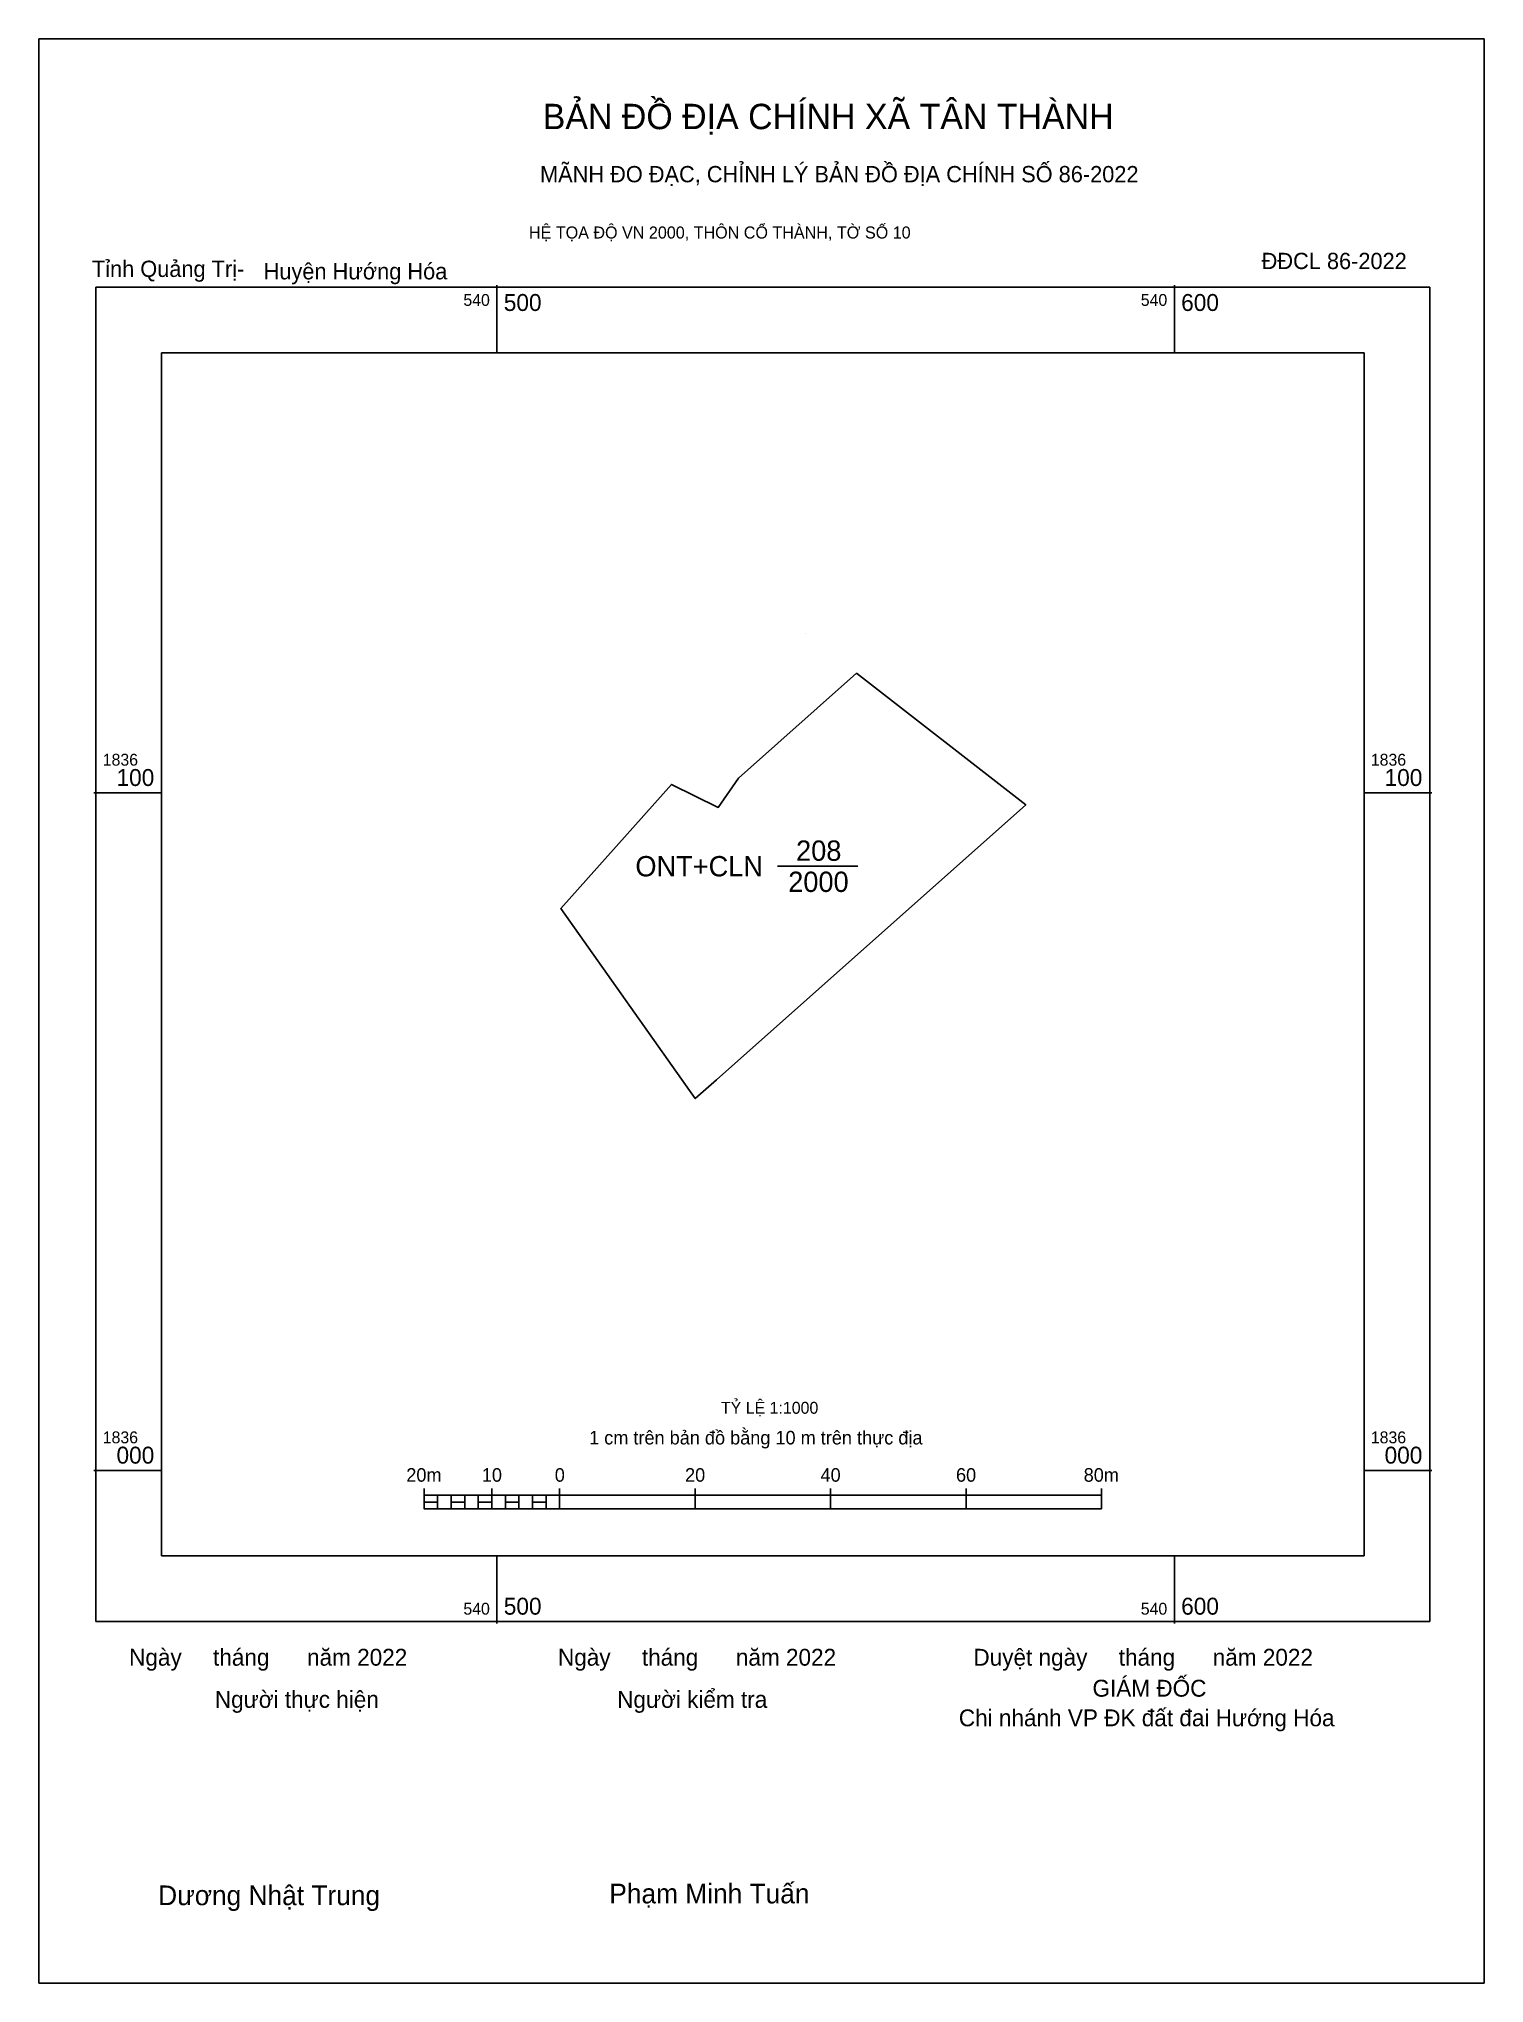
# Model space of a CAD drawing. Extents: x 540432 to 540646, y 1835924 to 1836211.
import ezdxf

# ---------------------------------------------------------------- set-up
doc = ezdxf.new("R2010")
doc.units = 0
for name, color, linetype in [('Level 10', 7, 'Continuous'), ('Level 13', 7, 'Continuous'), ('Level 15', 7, 'Continuous'), ('Level 27', 7, 'Continuous'), ('Level 29', 7, 'Continuous'), ('Level 6', 7, 'Continuous'), ('Level 62', 7, 'Continuous'), ('Level 63', 7, 'Continuous'), ('Level 9', 7, 'Continuous')]:
    doc.layers.add(name, color=color, linetype=linetype)

msp = doc.modelspace()

# ---------------------------------------------------------------- linework, layer by layer
at = {"layer": 'Level 10'}
msp.add_lwpolyline([(540553.05, 1836117.67), (540578.05, 1836098.23), (540532.38, 1836057.64), (540529.26, 1836054.87), (540509.43, 1836082.92), (540525.77, 1836101.23), (540532.67, 1836097.85), (540535.64, 1836102.14)], close=True, dxfattribs=at)
at = {"layer": 'Level 15'}
msp.add_lwpolyline([(540432.37, 1836211.25), (540645.73, 1836211.25), (540645.73, 1835924.34), (540432.37, 1835924.34)], close=True, dxfattribs=at)
at = {"layer": 'Level 27'}
for p, q in [((540545.61, 1836123.46), (540545.6, 1836123.47)), ((540578.05, 1836098.23), (540578.06, 1836098.22)), ((540532.38, 1836057.64), (540532.38, 1836057.63))]:
    msp.add_line(p, q, dxfattribs=at)
at = {"layer": 'Level 29'}
msp.add_line((540541.43, 1836089.16), (540553.26, 1836089.16), dxfattribs=at)
at = {"layer": 'Level 62'}
msp.add_lwpolyline([(540450.49, 1836164.91), (540628, 1836164.91), (540628, 1835987.4), (540450.49, 1835987.4)], close=True, dxfattribs=at)
at = {"layer": 'Level 63'}
for p, q in [((540500, 1836174.91), (540500, 1836164.91)), ((540600, 1836174.91), (540600, 1836164.91)), ((540440.49, 1836100), (540450.49, 1836100)), ((540628, 1836100), (540638, 1836100)), ((540440.49, 1836000), (540450.49, 1836000)), ((540628, 1836000), (540638, 1836000)), ((540489.24, 1835997.33), (540489.24, 1835994.33)), ((540489.24, 1835996.33), (540589.24, 1835996.33)), ((540491.24, 1835996.33), (540491.24, 1835994.33)), ((540493.24, 1835996.33), (540493.24, 1835994.33)), ((540495.24, 1835996.33), (540495.24, 1835994.33)), ((540497.24, 1835996.33), (540497.24, 1835994.33)), ((540499.24, 1835997.33), (540499.24, 1835994.33)), ((540499.24, 1835996.33), (540499.24, 1835994.33)), ((540501.24, 1835996.33), (540501.24, 1835994.33)), ((540503.24, 1835996.33), (540503.24, 1835994.33)), ((540505.24, 1835996.33), (540505.24, 1835994.33)), ((540507.24, 1835996.33), (540507.24, 1835994.33)), ((540509.24, 1835997.33), (540509.24, 1835994.33)), ((540509.24, 1835996.33), (540509.24, 1835994.33)), ((540529.24, 1835997.33), (540529.24, 1835994.33)), ((540549.24, 1835997.33), (540549.24, 1835994.33)), ((540569.24, 1835997.33), (540569.24, 1835994.33)), ((540589.24, 1835997.33), (540589.24, 1835994.33)), ((540489.24, 1835994.33), (540589.24, 1835994.33)), ((540500, 1835987.4), (540500, 1835977.4)), ((540600, 1835987.4), (540600, 1835977.4))]:
    msp.add_line(p, q, dxfattribs=at)
for points in [[(540440.8, 1836174.6), (540637.69, 1836174.6), (540637.69, 1835977.71), (540440.8, 1835977.71)], [(540489.24, 1835995.33), (540491.24, 1835995.33), (540491.24, 1835994.33), (540489.24, 1835994.33)], [(540489.24, 1835995.33), (540491.24, 1835995.33), (540491.24, 1835994.33), (540489.24, 1835994.33)], [(540493.24, 1835995.33), (540495.24, 1835995.33), (540495.24, 1835994.33), (540493.24, 1835994.33)], [(540497.24, 1835995.33), (540499.24, 1835995.33), (540499.24, 1835994.33), (540497.24, 1835994.33)], [(540501.24, 1835995.33), (540503.24, 1835995.33), (540503.24, 1835994.33), (540501.24, 1835994.33)], [(540505.24, 1835995.33), (540507.24, 1835995.33), (540507.24, 1835994.33), (540505.24, 1835994.33)]]:
    msp.add_lwpolyline(points, close=True, dxfattribs=at)

# ---------------------------------------------------------------- texts
at = {"layer": 'Level 13'}
for s, p in [('208', (540544.15, 1836089.96)), ('ONT+CLN', (540520.43, 1836087.66)), ('2000', (540542.99, 1836085.36))]:
    msp.add_text(s, height=3, dxfattribs=at).set_placement(p)
at = {"layer": 'Level 6'}
msp.add_text('TỶ LỆ 1:1000', height=1.7579, dxfattribs=at).set_placement((540533.06, 1836008.36))
at = {"layer": 'Level 63'}
for s, height, p in [('BẢN ĐỒ ĐỊA CHÍNH XÃ TÂN THÀNH', 3.7437, (540506.75, 1836197.93)), ('MÃNH ĐO ĐẠC, CHỈNH LÝ BẢN ĐỒ ĐỊA CHÍNH SỐ 86-2022', 2.4022, (540506.35, 1836190.09)), ('HỆ TỌA ĐỘ VN 2000, THÔN CỔ THÀNH, TỜ SỐ 10', 1.7782, (540504.72, 1836181.79)), ('540', 1.75, (540495.04, 1836171.85)), ('500', 2.5, (540501, 1836171.1)), ('540', 1.75, (540595.04, 1836171.85)), ('600', 2.5, (540601, 1836171.1)), ('1836', 1.75, (540441.8, 1836104)), ('1836', 1.75, (540629, 1836104)), ('100', 2.5, (540443.83, 1836101)), ('100', 2.5, (540631.03, 1836101)), ('1 cm trên bản đồ bằng 10 m trên thực địa', 2, (540513.6, 1836003.83)), ('1836', 1.75, (540441.8, 1836004)), ('000', 2.5, (540443.83, 1836001)), ('1836', 1.75, (540629, 1836004)), ('000', 2.5, (540631.03, 1836001)), ('20m', 2, (540486.61, 1835998.33)), ('10', 2, (540497.76, 1835998.33)), ('0', 2, (540508.53, 1835998.33)), ('20', 2, (540527.76, 1835998.33)), ('40', 2, (540547.76, 1835998.33)), ('60', 2, (540567.76, 1835998.33)), ('80m', 2, (540586.61, 1835998.33)), ('540', 1.75, (540495.04, 1835978.71)), ('500', 2.5, (540501, 1835978.71)), ('540', 1.75, (540595.04, 1835978.71)), ('600', 2.5, (540601, 1835978.71)), ('Ngày     tháng      năm 2022', 2.4883, (540445.69, 1835971.18)), ('Ngày     tháng      năm 2022', 2.4883, (540509, 1835971.18)), ('Duyệt ngày     tháng      năm 2022', 2.4883, (540570.33, 1835971.18)), ('GIÁM ĐỐC', 2.488, (540587.91, 1835966.61)), ('Người thực hiện', 2.4883, (540458.35, 1835964.96)), ('Người kiểm tra', 2.4883, (540517.74, 1835964.96)), ('Chi nhánh VP ĐK đất đai Hướng Hóa', 2.4883, (540568.18, 1835962.24)), ('Dương Nhật Trung', 2.9024, (540449.98, 1835935.84)), ('Phạm Minh Tuấn', 2.9024, (540516.58, 1835936.1))]:
    msp.add_text(s, height=height, dxfattribs=at).set_placement(p)
at = {"layer": 'Level 9'}
for s, p in [('Tỉnh Quảng Trị-', (540440.2, 1836176.12)), ('Huyện Hướng Hóa', (540465.55, 1836175.76)), ('ĐĐCL 86-2022', (540612.88, 1836177.28))]:
    msp.add_text(s, height=2.4022, dxfattribs=at).set_placement(p)

doc.saveas('drawing.dxf')
